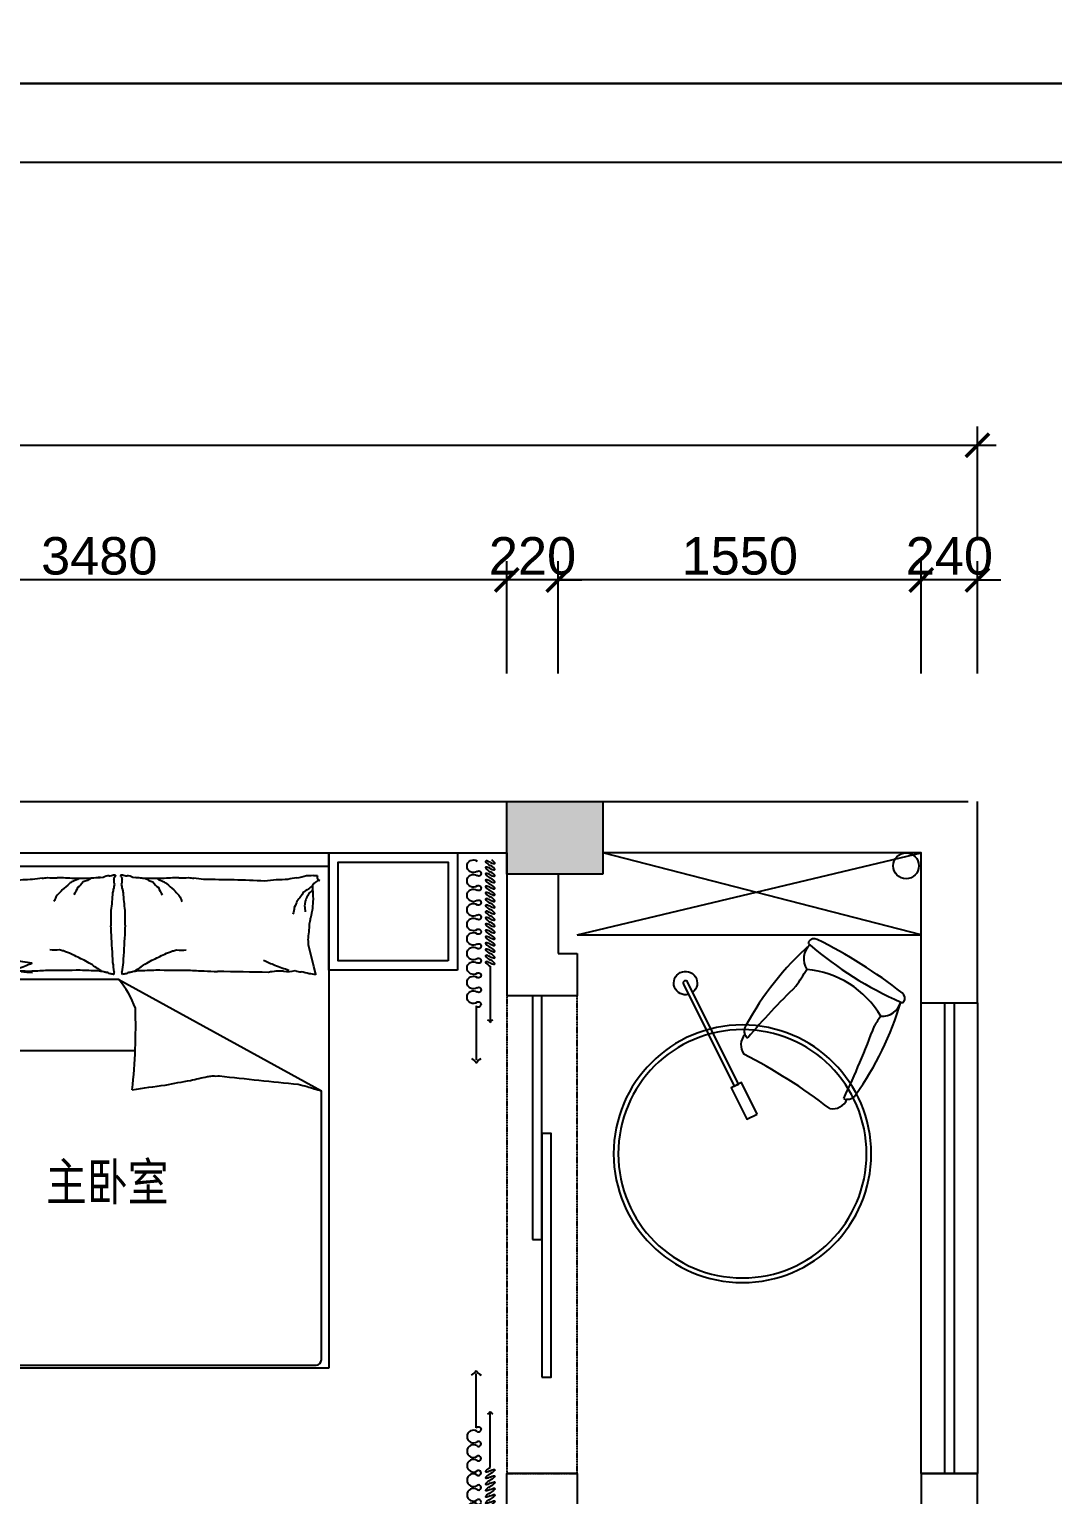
# Model space of a CAD drawing. Header units: millimetres. Extents: x 148889 to 229003, y -70503 to 111106.
# Drawn here: x 212637 to 217007, y -59541 to -53285 of the extents above; entities that cross this region are included whole.
import ezdxf

# ---------------------------------------------------------------- set-up
doc = ezdxf.new("R2010")
doc.units = ezdxf.units.MM
doc.header["$PDMODE"] = 3
doc.linetypes.add('HIDDEN', pattern=[0.375, 0.25, -0.125])
for name, color, linetype in [('C-门套', 16, 'Continuous'), ('P-原墙线', 7, 'Continuous'), ('P-固定家具1(到顶)', 3, 'Continuous'), ('P-外部尺寸', 44, 'Continuous'), ('P-文字', 3, 'Continuous'), ('P-活动家具', 3, 'Continuous'), ('P-窗', 3, 'Continuous'), ('P-门', 1, 'Continuous'), ('大墨图框', 4, 'Continuous')]:
    doc.layers.add(name, color=color, linetype=linetype)
doc.styles.add('Arial', font='arial.ttf')
doc.styles.add('H1', font='SimSun.ttf')
doc.dimstyles.new('1比80', dxfattribs={"dimscale": 80, "dimtxt": 2, "dimasz": 1.25, "dimexe": 1, "dimexo": 1, "dimgap": 0.25, "dimtad": 1, "dimdec": 0, "dimrnd": 0.005, "dimzin": 0, "dimdsep": 46, "dimtxsty": 'Arial', "dimblk": 'ARCHTICK', "dimcen": 0.125, "dimdle": 1, "dimclrd": 44, "dimclre": 44, "dimclrt": 50, "dimadec": 0, "dimazin": 0, "dimtfac": 1, "dimtdec": 0, "dimtix": 1, "dimtmove": 2, "dimatfit": 3, "dimldrblk": 'DOT', "dimfxl": 5, "dimfxlon": 1, "dimtvp": 1, "dimtolj": 1, "dimtzin": 0, "dimarcsym": 0})

# ---------------------------------------------------------------- blocks, each defined once
blk = doc.blocks.new('_ArchTick')
at = {"color": 0, "linetype": 'ByBlock', "const_width": 0.15}
blk.add_lwpolyline([(-0.5, -0.5), (0.5, 0.5)], dxfattribs=at)
blk = doc.blocks.new('*D297')
at = {"layer": 'Defpoints', "color": 0}
for p in [(214675.9, -55635.6), (214675.9, -57106.1), (214895.9, -57061.1)]:
    blk.add_point(p, dxfattribs=at)
at = {"layer": 'P-外部尺寸', "color": 44, "lineweight": -2}
for p, q in [((214675.9, -56035.6), (214675.9, -55555.6)), ((214895.9, -56035.6), (214895.9, -55555.6)), ((214675.9, -55635.6), (214575.9, -55635.6)), ((214895.9, -55635.6), (214675.9, -55635.6)), ((214895.9, -55635.6), (214995.9, -55635.6))]:
    blk.add_line(p, q, dxfattribs=at)
at = {"layer": 'P-外部尺寸', "color": 44, "lineweight": -2, "xscale": 100, "yscale": 100, "zscale": 100}
blk.add_blockref('_ArchTick', (214675.9, -55635.6), dxfattribs=at)
at = {"layer": 'P-外部尺寸', "color": 44, "lineweight": -2, "xscale": 100, "yscale": 100, "zscale": 100, "rotation": 180}
blk.add_blockref('_ArchTick', (214895.9, -55635.6), dxfattribs=at)
at = {"layer": 'P-外部尺寸', "color": 50, "insert": (214785.9, -55533.9), "char_height": 160, "attachment_point": 5, "style": 'Arial'}
blk.add_mtext('\\A1;220', dxfattribs=at)
blk = doc.blocks.new('_Dot')
at = {"color": 0, "linetype": 'ByBlock', "lineweight": -2}
blk.add_line((-0.5, 0), (-1, 0), dxfattribs=at)
at = {"color": 0, "linetype": 'ByBlock', "const_width": 0.5}
blk.add_lwpolyline([(-0.25, 0, 1), (0.25, 0, 1)], format="xyb", close=True, dxfattribs=at)
blk = doc.blocks.new('*D313')
at = {"layer": 'Defpoints', "color": 0}
for p in [(215492.7, -56801.1), (218361.2, -56801.1), (214675.9, -60181.1)]:
    blk.add_point(p, dxfattribs=at)
at = {"layer": 'P-外部尺寸', "color": 44, "lineweight": -2}
for p, q in [((218361.2, -60261.1), (218361.2, -56721.1)), ((217961.2, -56801.1), (218441.2, -56801.1)), ((217961.2, -60181.1), (218441.2, -60181.1))]:
    blk.add_line(p, q, dxfattribs=at)
at = {"layer": 'P-外部尺寸', "color": 44, "lineweight": -2, "xscale": 100, "yscale": 100, "zscale": 100}
for p, rotation in [((218361.2, -56801.1), 90), ((218361.2, -60181.1), 270)]:
    blk.add_blockref('_ArchTick', p, dxfattribs=dict(at, rotation=rotation))
at = {"layer": 'P-外部尺寸', "color": 50, "insert": (218259.4, -58491.1), "char_height": 160, "attachment_point": 5, "rotation": 90, "style": 'Arial'}
blk.add_mtext('\\A1;3380', dxfattribs=at)
blk = doc.blocks.new('*D314')
at = {"layer": 'Defpoints', "color": 0}
for p in [(215492.7, -56581.1), (218361.2, -56581.1), (215492.7, -56801.1)]:
    blk.add_point(p, dxfattribs=at)
at = {"layer": 'P-外部尺寸', "color": 44, "lineweight": -2}
for p, q in [((218361.2, -56581.1), (218361.2, -56481.1)), ((217961.2, -56581.1), (218441.2, -56581.1)), ((218361.2, -56801.1), (218361.2, -56581.1)), ((217961.2, -56801.1), (218441.2, -56801.1)), ((218361.2, -56801.1), (218361.2, -56901.1))]:
    blk.add_line(p, q, dxfattribs=at)
at = {"layer": 'P-外部尺寸', "color": 44, "lineweight": -2, "xscale": 100, "yscale": 100, "zscale": 100}
for p, rotation in [((218361.2, -56581.1), 270), ((218361.2, -56801.1), 90)]:
    blk.add_blockref('_ArchTick', p, dxfattribs=dict(at, rotation=rotation))
at = {"layer": 'P-外部尺寸', "color": 50, "insert": (218259.5, -56691.1), "char_height": 160, "attachment_point": 5, "rotation": 90, "style": 'Arial'}
blk.add_mtext('\\A1;220', dxfattribs=at)
blk = doc.blocks.new('*D316')
at = {"layer": 'Defpoints', "color": 0}
for p in [(216445.9, -55635.6), (216685.9, -56707.5), (216445.9, -56801.1)]:
    blk.add_point(p, dxfattribs=at)
at = {"layer": 'P-外部尺寸', "color": 44, "lineweight": -2}
for p, q in [((216445.9, -56035.6), (216445.9, -55555.6)), ((216685.9, -56035.6), (216685.9, -55555.6)), ((216445.9, -55635.6), (216345.9, -55635.6)), ((216685.9, -55635.6), (216445.9, -55635.6)), ((216685.9, -55635.6), (216785.9, -55635.6))]:
    blk.add_line(p, q, dxfattribs=at)
at = {"layer": 'P-外部尺寸', "color": 44, "lineweight": -2, "xscale": 100, "yscale": 100, "zscale": 100}
blk.add_blockref('_ArchTick', (216445.9, -55635.6), dxfattribs=at)
at = {"layer": 'P-外部尺寸', "color": 44, "lineweight": -2, "xscale": 100, "yscale": 100, "zscale": 100, "rotation": 180}
blk.add_blockref('_ArchTick', (216685.9, -55635.6), dxfattribs=at)
at = {"layer": 'P-外部尺寸', "color": 50, "insert": (216565.9, -55533.9), "char_height": 160, "attachment_point": 5, "style": 'Arial'}
blk.add_mtext('\\A1;240', dxfattribs=at)
blk = doc.blocks.new('*D317')
at = {"layer": 'Defpoints', "color": 0}
for p in [(214895.9, -55635.6), (216445.9, -56801.1), (214895.9, -57061.1)]:
    blk.add_point(p, dxfattribs=at)
at = {"layer": 'P-外部尺寸', "color": 44, "lineweight": -2}
for p, q in [((214895.9, -56035.6), (214895.9, -55555.6)), ((216445.9, -56035.6), (216445.9, -55555.6)), ((216525.9, -55635.6), (214815.9, -55635.6))]:
    blk.add_line(p, q, dxfattribs=at)
at = {"layer": 'P-外部尺寸', "color": 44, "lineweight": -2, "xscale": 100, "yscale": 100, "zscale": 100, "rotation": 180}
blk.add_blockref('_ArchTick', (214895.9, -55635.6), dxfattribs=at)
at = {"layer": 'P-外部尺寸', "color": 44, "lineweight": -2, "xscale": 100, "yscale": 100, "zscale": 100}
blk.add_blockref('_ArchTick', (216445.9, -55635.6), dxfattribs=at)
at = {"layer": 'P-外部尺寸', "color": 50, "insert": (215670.9, -55533.9), "char_height": 160, "attachment_point": 5, "style": 'Arial'}
blk.add_mtext('\\A1;1550', dxfattribs=at)
blk = doc.blocks.new('*D330')
at = {"layer": 'Defpoints', "color": 0}
for p in [(216685.9, -55060.8), (202860.9, -56035.6), (216685.9, -56035.6)]:
    blk.add_point(p, dxfattribs=at)
at = {"layer": 'P-外部尺寸', "color": 44, "lineweight": -2}
for p, q in [((202860.9, -55460.8), (202860.9, -54980.8)), ((216685.9, -55460.8), (216685.9, -54980.8)), ((202780.9, -55060.8), (216765.9, -55060.8))]:
    blk.add_line(p, q, dxfattribs=at)
at = {"layer": 'P-外部尺寸', "color": 44, "lineweight": -2, "xscale": 100, "yscale": 100, "zscale": 100, "rotation": 180}
blk.add_blockref('_ArchTick', (202860.9, -55060.8), dxfattribs=at)
at = {"layer": 'P-外部尺寸', "color": 44, "lineweight": -2, "xscale": 100, "yscale": 100, "zscale": 100}
blk.add_blockref('_ArchTick', (216685.9, -55060.8), dxfattribs=at)
at = {"layer": 'P-外部尺寸', "color": 50, "insert": (209773.4, -54959), "char_height": 160, "attachment_point": 5, "style": 'Arial'}
blk.add_mtext('\\A1;13825', dxfattribs=at)
blk = doc.blocks.new('*D331')
at = {"layer": 'Defpoints', "color": 0}
for p in [(211195.9, -55635.6), (211195.9, -56801.1), (214675.9, -57106.1)]:
    blk.add_point(p, dxfattribs=at)
at = {"layer": 'P-外部尺寸', "color": 44, "lineweight": -2}
for p, q in [((211195.9, -56035.6), (211195.9, -55555.6)), ((214675.9, -56035.6), (214675.9, -55555.6)), ((214755.9, -55635.6), (211115.9, -55635.6))]:
    blk.add_line(p, q, dxfattribs=at)
at = {"layer": 'P-外部尺寸', "color": 44, "lineweight": -2, "xscale": 100, "yscale": 100, "zscale": 100, "rotation": 180}
blk.add_blockref('_ArchTick', (211195.9, -55635.6), dxfattribs=at)
at = {"layer": 'P-外部尺寸', "color": 44, "lineweight": -2, "xscale": 100, "yscale": 100, "zscale": 100}
blk.add_blockref('_ArchTick', (214675.9, -55635.6), dxfattribs=at)
at = {"layer": 'P-外部尺寸', "color": 50, "insert": (212935.9, -55533.8), "char_height": 160, "attachment_point": 5, "style": 'Arial'}
blk.add_mtext('\\A1;3480', dxfattribs=at)
blk = doc.blocks.new('A$C02DF28BF')
at = {"layer": 'P-活动家具'}
for p, q in [((0, 2350), (2200, 2350)), ((0, 550), (0, 2350)), ((2144, 2350), (2144, 550)), ((2200, 2350), (2200, 550)), ((2200, 550), (0, 550))]:
    blk.add_line(p, q, dxfattribs=at)
at = {"layer": 'P-活动家具', "color": 252}
for p, q in [((1637.2, 2321.3), (35.7, 2321.3)), ((13.5, 2299.1), (13.5, 603.8)), ((1356.5, 2299.1), (1356.5, 1377.5)), ((1659.4, 1446.1), (1659.4, 2299.1)), ((1681.9, 2295.1), (1715.2, 2286.7)), ((1715.2, 2286.7), (1807, 2263.8)), ((1659.4, 1446.1), (1184.5, 581.6)), ((1715.2, 613.3), (1807, 636.2)), ((35.7, 581.6), (1184.5, 581.6)), ((1681.9, 604.9), (1715.2, 613.3)), ((2144, 550), (1668.9, 550))]:
    blk.add_line(p, q, dxfattribs=at)
at = {"layer": 'P-活动家具'}
for points in [[(1700, 2900), (1700, 2350), (2200, 2350), (2200, 2900)], [(1700, 0), (1700, 550), (2200, 550), (2200, 0)]]:
    blk.add_lwpolyline(points, close=True, dxfattribs=at)
at = {"layer": 'P-活动家具', "color": 252}
for points in [[(1740, 2860), (1740, 2390), (2160, 2390), (2160, 2860)], [(1740, 40), (1740, 510), (2160, 510), (2160, 40)]]:
    blk.add_lwpolyline(points, close=True, dxfattribs=at)
for points in [[(2061.4, 2280.7, 0.077379), (2033.2, 2242, 0.077379), (1994.6, 2213.7, 0.047525), (1967.3, 2202.7, 0.047525), (1938.3, 2197)], [(2043.5, 2282.3, 0.05369), (2029.1, 2266.5, 0.070312), (2015.5, 2257.5, 0.015448), (2006, 2253.4, 0.013244), (1994.6, 2249.2, 0.082127), (1974.5, 2245.9, 0.064164), (1948.7, 2249.2)], [(1698.1, 1902.3, -0.009729), (1708.2, 1871.9, -0.009729), (1719.4, 1842, -0.007971), (1729.4, 1817.9, -0.002711), (1740.2, 1894)], [(1696.4, 1521.7, -0.016108), (1725.6, 1565, -0.024599), (1742.3, 1594.8, -0.009477), (1768.2, 1649.2, -0.015937), (1781.9, 1682.4, -0.072521), (1785.9, 1700.5, -0.033339), (1786.1, 1740.8)], [(2090.5, 1617, -0.027842), (2078.7, 1643.4, -0.048685), (2069.7, 1657.4, -0.023666), (2042.6, 1688.4, -0.031223), (2019.6, 1709.5, -0.046801), (2011.1, 1715.2, -0.023191), (1992.5, 1724.1)], [(2096.8, 1525.9, -0.088153), (2092.9, 1564.3, -0.088153), (2075.9, 1598.9, -0.077547), (2051.9, 1623, -0.077547), (2021.7, 1638.6)], [(1189.2, 1389.2, -0.007297), (1209, 1248.1, -0.009508), (1229, 1140.6, -0.006616), (1245, 1068.3, 0.023828), (1248.7, 1048.1, 0.052541), (1248.2, 1016.3, 0.004914), (1212.6, 680.1, 0.013133), (1203.1, 642.9, 0.007859), (1184.5, 581.6)], [(1696.4, 1378.3, 0.016108), (1725.6, 1335, 0.024599), (1742.3, 1305.2, 0.009477), (1768.2, 1250.8, 0.015937), (1781.9, 1217.6, 0.072521), (1785.9, 1199.5, 0.033339), (1786.1, 1159.2)], [(2096.8, 1374.1, 0.088153), (2092.9, 1335.7, 0.088153), (2075.9, 1301.1, 0.077547), (2051.9, 1277, 0.077547), (2021.7, 1261.4)], [(2090.5, 1283, 0.027842), (2078.7, 1256.6, 0.048685), (2069.7, 1242.6, 0.023666), (2042.6, 1211.6, 0.031223), (2019.6, 1190.5, 0.046801), (2011.1, 1184.8, 0.023191), (1992.5, 1175.9)], [(1698.1, 720, 0.009729), (1708.2, 750.3, 0.009729), (1719.4, 780.2, 0.007971), (1729.4, 804.3, 0.007971), (1740.2, 828.2)], [(2061.4, 619.3, -0.077379), (2033.2, 658, -0.077379), (1994.6, 686.3, -0.047525), (1967.3, 697.3, -0.047525), (1938.3, 703)], [(2043.5, 617.7, -0.05369), (2029.1, 633.5, -0.070312), (2015.5, 642.5, -0.015448), (2006, 646.6, -0.013244), (1994.6, 650.8, -0.082127), (1974.5, 654.1, -0.064164), (1948.7, 650.8)]]:
    blk.add_lwpolyline(points, format="xyb", dxfattribs=at)
for centre, radius, start, end in [((1378.6, 2296.7), 22.2, 90, 180), ((1637.2, 2299.1), 22.2, 360, 90), ((1680.8, 2295), 1.02, 255.95506, 4.08294), ((1383.9, 2244.5), 300.8, 4.08294, 9.4841), ((1440.4, 2189.6), 255.2, 9.4841, 17.38641), ((1810.5, 2188.6), 75.2, 75.9548, 92.66488), ((1930.7, 1536.8), 732, 92.66488, 98.00505), ((1971.1, 1923.6), 352.4, 98.00505, 102.19838), ((1757.1, 3238.6), 980, 279.68436, 282.19838), ((1964.2, 2507.3), 226.6, 270, 279.68436), ((2061.7, 2827.1), 546.5, 263.76763, 270), ((2044.3, 2314.4), 38, 296.58052, 355.59979), ((2096.5, 2314.4), 14.6, 191.27238, 296.58052), ((2429, 2163.6), 338.6, 164.25602, 171.5628), ((2203.5, 2301.3), 100.4, 180, 191.27238), ((2282.1, 2255.4), 179, 171.5628, 180), ((1824.3, 2246.6), 133, 186.43405, 197.38641), ((8456, 1996), 6762, 178.21298, 180.99618), ((-15986.4, 2500.5), 18082.7, 358.0898, 359.08966), ((1439.8, 1866.1), 255.6, 348.44144, 2.74906), ((2083.1, 1900.4), 4.11, 213.62062, 319.83043), ((1561.1, 1815.3), 525.1, 0.00391, 9.07304), ((3153.5, 1742.4), 1465.1, 175.23375, 177.16236), ((2961, 1923.8), 1268.9, 182.69346, 184.76579), ((3189.4, 1858.3), 1493.5, 181.53552, 184.12818), ((1507.4, 1711.3), 588.1, 6.08669, 10.18988), ((2261.3, 1781.2), 169.3, 182.53858, 190.18988), ((8053.6, 1719.1), 6353.9, 179.71345, 180.97038), ((1123.7, 1719.8), 970.2, 355.19815, 359.42426), ((2415.5, 1724.3), 321.9, 175.19815, 182.53858), ((431.2, 1583.3), 1660.3, 359.42426, 1.90789), ((2991.5, 1530.8), 1293.3, 176.42603, 179.71345), ((1183.2, 1483), 912, 1.90789, 5.25919), ((1739.1, 1488.2), 50.3, 152.71588, 167.13096), ((1856.1, 1501.2), 162.1, 167.13096, 176.42603), ((2043.2, 1482.8), 59.9, 5.25919, 30.65125), ((1393.5, 1767), 416.7, 290.14884, 309.64454), ((1587.5, 1496.2), 97.2, 343.77885, 352.8796), ((1680.4, 1467.7), 1.47, 352.8796, 73.30223), ((1685.6, 1446.3), 21.5, 73.30223, 99.99836), ((1608.2, 1523.3), 85.3, 332.71588, 343.77885), ((1669.9, 1823.1), 356.9, 273.50486, 279.99836), ((924.5, 16600.7), 15150.6, 273.05496, 273.50486), ((1807.4, 2994.8), 1516.9, 271.63309, 273.05496), ((1932.6, 2232.8), 754.1, 266.63125, 271.63309), ((2089.7, 2484.4), 1014.5, 262.3191, 266.63125), ((2076.3, 1687.1), 220.4, 257.89054, 262.3191), ((2008.2, 1198.1), 273.4, 77.89054, 81.86652), ((2078.8, 1431.5), 36.4, 81.86652, 111.42098), ((2090.5, 1483.6), 17.3, 248.0096, 291.42098), ((2101.4, 1466.5), 4.75, 168.10694, 248.0096), ((2100.5, 1459.7), 2.58, 348.10694, 109.56397), ((2100.5, 1440.3), 2.58, 250.43603, 11.89306), ((2134.8, 1485.9), 32.1, 175.69746, 210.65125), ((2106.6, 1457.7), 3.8, 109.56397, 158.2117), ((2106.6, 1442.3), 3.8, 201.7883, 250.43603), ((2133.1, 1459.2), 27.9, 158.2117, 175.69746), ((1459.3, 3874.7), 2500.1, 263.79846, 271.78212), ((1680.4, 1432.3), 1.47, 286.69776, 7.12039), ((1587.5, 1403.8), 97.2, 7.12039, 16.22115), ((1685.6, 1453.7), 21.5, 260.00164, 286.69776), ((1608.2, 1376.7), 85.3, 16.22115, 27.28412), ((1739.1, 1411.8), 50.3, 192.86904, 207.28412), ((1669.9, 1076.9), 356.9, 80.00164, 86.49514), ((1856.1, 1398.8), 162.1, 183.57397, 192.86904), ((924.5, -13700.7), 15150.6, 86.49514, 86.94504), ((1807.4, -94.8), 1516.9, 86.94504, 88.36691), ((1932.6, 667.2), 754.1, 88.36691, 93.36875), ((2089.7, 415.6), 1014.5, 93.36875, 97.6809), ((2076.3, 1212.9), 220.4, 97.6809, 102.10946), ((2008.2, 1701.9), 273.4, 278.13348, 282.10946), ((2078.8, 1468.5), 36.4, 248.57901, 278.13348), ((2090.5, 1416.4), 17.3, 68.57901, 111.9904), ((1183.2, 1417), 912, 354.74081, 358.09211), ((2043.2, 1417.2), 59.9, 329.34874, 354.74081), ((2101.4, 1433.5), 4.75, 111.9904, 191.89306), ((2134.8, 1414.1), 32.1, 149.34874, 184.30254), ((2133.1, 1440.8), 27.9, 184.30254, 201.7883), ((2991.5, 1369.2), 1293.3, 180.28654, 183.57397), ((431.2, 1316.7), 1660.3, 358.09211, 0.57574), ((8053.6, 1180.9), 6353.9, 179.02962, 180.28654), ((1123.7, 1180.2), 970.2, 0.57574, 4.80184), ((2415.5, 1175.7), 321.9, 177.46141, 184.80184), ((3189.4, 1041.7), 1493.5, 175.87182, 178.46447), ((1507.4, 1188.7), 588.1, 349.81012, 353.9133), ((2261.3, 1118.8), 169.3, 169.81012, 177.46141), ((3648.5, 950.7), 1956.4, 176.16258, 177.83156), ((-3080.3, 1084.5), 5166.5, 357.11007, 0.00079), ((-26799.4, 1344.5), 28494.7, 358.91987, 359.35718), ((1327.7, 724.4), 758.5, 360, 7.54685), ((1439.8, 756.1), 255.6, 357.25093, 11.55856), ((1824.3, 653.4), 133, 162.61359, 173.56594), ((1856.2, 725.7), 162.1, 173.56594, 191.55856), ((1827.2, 651.4), 269.2, 7.54685, 15.74398), ((1383.9, 655.5), 300.8, 350.51589, 355.91706), ((1440.4, 710.4), 255.2, 342.61359, 350.51589), ((1810.5, 711.4), 75.2, 267.33512, 284.04519), ((1930.7, 1363.2), 732, 261.99495, 267.33512), ((1971.1, 976.4), 352.4, 257.80162, 261.99495), ((1757.1, -338.6), 980, 77.80162, 80.31563), ((2429, 736.4), 338.6, 188.43719, 195.74398), ((2282.1, 644.6), 179, 180, 188.43719), ((35.7, 603.8), 22.2, 180, 270), ((1680.8, 605), 1.02, 355.91706, 104.04494), ((1964.2, 392.7), 226.6, 80.31563, 90), ((2061.7, 72.9), 546.5, 90, 96.23236), ((2044.3, 585.6), 38, 4.40021, 63.41948), ((2096.5, 585.6), 14.6, 63.41948, 168.72762), ((2203.5, 598.7), 100.4, 168.72762, 180)]:
    blk.add_arc(centre, radius, start, end, dxfattribs=at)
blk = doc.blocks.new('sfbhsrdfbh')
at = {"layer": '大墨图框', "color": 4, "linetype": 'ByBlock', "ltscale": 100}
for points in [[(56.17, 280.38), (476.17, 280.38), (476.17, -16.59), (56.17, -16.59)], [(438.91, 274.48), (68.08, 274.48), (68.08, -8.51), (438.91, -8.51)]]:
    blk.add_lwpolyline(points, close=True, dxfattribs=at)
blk = doc.blocks.new('做成ACAD TuKuai0334')
at = {"ltscale": 0.1}
blk.add_lwpolyline([(-561.5, 302.8), (-426.8, 236.8), (-448.8, 191.9), (-583.5, 257.9)], close=True, dxfattribs=at)
blk.add_lwpolyline([(-433.4, 223.4), (4.4, 9, -1), (-4.4, -9), (-442.2, 205.4)], format="xyb", close=True, dxfattribs=at)
blk.add_arc((0, 0), 50, 165.44738, 142.37346, dxfattribs=at)
blk = doc.blocks.new('A$C46D34C97')
at = {"layer": 'P-活动家具'}
blk.add_circle((550, 550), 550, dxfattribs=at)
at = {"layer": 'P-活动家具', "color": 252}
blk.add_circle((550, 550), 530, dxfattribs=at)
at = {"layer": 'P-活动家具', "extrusion": (-3.63023e-16, 2.76781e-16, -1)}
for centre, major_axis, start_param, end_param in [((1049.3, 1346), (-20.3, 20.3), 6.272135, 7.768104), ((1664.7, 216.2), (-994.3, 840.3), 0.021596, 0.360844), ((1070.8, 1280.2), (-58.9, 58.9), 5.207152, 6.572082), ((1036.9, 1361), (-6.73, 6.73), 4.573679, 6.061226), ((2280.8, 2279.2), (-1189.8, 1001.7), 4.649527, 4.945795), ((-273.3, -277.1), (-1617.4, 1374.5), 1.550382, 1.752631), ((488, 1698.7), (-473.6, 473.6), 3.077462, 3.14993), ((488, 1698.7), (-473.6, 473.6), 3.077462, 3.14993), ((869.8, 868.7), (-287.2, 287.2), 1.088485, 2.044585), ((3013.8, -1925.6), (-2658, 2658), 0.117026, 0.206621), ((713.8, 1048.9), (-27, 27), 5.179428, 6.355186), ((1349, 1046.5), (-20.3, 20.3), 1.65498, 3.150948), ((715.2, 983.3), (-46.3, 46.3), 5.075891, 6.45545), ((689.6, 1035.5), (-8.59, 8.59), 4.369902, 5.615979), ((218, 1661), (-998.3, 835.3), 2.951906, 3.29117), ((1284.2, 1072.3), (-59.3, 59.3), 2.900344, 4.264281), ((1364.2, 1035.2), (-7.36, 7.36), 3.430198, 4.849571), ((-890.8, -909.4), (-1854.2, 1560.2), 1.56328, 1.742544), ((2639.4, -411.8), (1394, 1394), 4.676754, 4.720313), ((2639.4, -411.8), (1394, 1394), 4.676754, 4.720313), ((-1385.7, 2499.7), (-2136, 2136), 2.901951, 3.001897), ((989.8, 711.1), (-46.5, 46.5), 2.96034, 4.340179), ((1044.8, 697.4), (-16.7, 16.7), 3.964784, 4.786085), ((1051.6, 711.4), (-27.2, 27.2), 3.070293, 4.127567)]:
    blk.add_ellipse(centre, major_axis=major_axis, ratio=1, start_param=start_param, end_param=end_param, dxfattribs=at)
at = {"layer": 'P-活动家具', "rotation": 12.44499721410939}
blk.add_blockref('做成ACAD TuKuai0334', (1314.7, 475.1), dxfattribs=at)
blk = doc.blocks.new('A$C3A1E34E2')
at = {"color": 0, "linetype": 'ByBlock'}
for p, q in [((899.3, 121.9), (1231.8, 121.9)), ((657.5, 36.8, 0), (1000.5, 36.8, 0))]:
    blk.add_line(p, q, dxfattribs=at)
for centre, start, end in [((1016.9, 68.9, 0), 206.81775, 243.02693), ((1016.9, 4.6, 0), 116.97307, 153.18225)]:
    blk.add_arc(centre, 36.1, start, end, dxfattribs=at)
for centre, major_axis, start_param, end_param in [((48.4, 139.7), (-27.4, 27.4), -0.785341, 1.400999), ((48.4, 139.7), (-27.4, 27.4), 3.311504, 5.497844), ((92.7, 108.3), (-11, 11), 0.169911, 4.542591), ((137.1, 139.7), (27.4, 27.4), 0.785455, 2.971795), ((137.1, 139.7), (27.4, 27.4), 4.8823, 7.06864), ((181.4, 108.3), (11, 11), 1.740708, 6.113388), ((225.8, 139.7), (-27.4, 27.4), -0.785341, 1.400999), ((225.8, 139.7), (27.4, 27.4), 4.8823, 7.06864), ((270.1, 108.3), (-11, 11), 0.169911, 4.542591), ((314.4, 139.7), (27.4, 27.4), 0.785341, 2.971681), ((314.4, 139.7), (27.4, 27.4), 4.882187, 7.068527), ((358.8, 108.3), (11, 11), 1.740594, 6.113274), ((403.1, 139.7), (27.4, 27.4), 0.785341, 2.971681), ((403.1, 139.7), (27.4, 27.4), 4.882187, 7.068527), ((447.4, 108.3), (-11, 11), 0.169798, 2.356194), ((447.4, 108.3), (11, 11), 3.927048, 6.113388), ((491.8, 139.7), (-27.4, 27.4), -0.785341, 1.400999), ((491.8, 139.7), (-27.4, 27.4), 3.311504, 5.497844), ((536.1, 108.3), (-11, 11), 0.169911, 4.542591), ((580.5, 139.7), (27.4, 27.4), 0.785455, 2.971795), ((580.5, 139.7), (27.4, 27.4), 4.8823, 7.06864), ((624.8, 108.3), (11, 11), 1.740708, 6.113388), ((669.1, 139.7), (-27.4, 27.4), -0.785341, 1.400999), ((669.1, 139.7), (27.4, 27.4), 4.8823, 7.06864), ((713.5, 108.3), (-11, 11), 0.169911, 4.542591), ((757.8, 139.7), (27.4, 27.4), 0.785341, 2.971681), ((757.8, 139.7), (27.4, 27.4), 4.882187, 7.068527), ((802.1, 108.3), (11, 11), 1.740594, 6.113274), ((846.5, 139.7), (27.4, 27.4), 0.785341, 2.971681), ((846.5, 139.7), (27.4, 27.4), 4.882187, 7.068527), ((890.8, 108.3), (-11, 11), 0.169798, 2.356194), ((1280.2, 181), (46.9, 46.9), 2.824252, 3.456222), ((1280.2, 62.9), (-46.9, 46.9), -0.314629, 0.31734)]:
    blk.add_ellipse(centre, major_axis=major_axis, ratio=1, start_param=start_param, end_param=end_param, dxfattribs=at)
at = {"color": 0, "linetype": 'ByBlock', "extrusion": (0, 0, -1)}
blk.add_ellipse((890.8, 108.3), major_axis=(13.9, 8.4), ratio=0.942431, start_param=-0.491972, end_param=2.091434, dxfattribs=at)
at = {"color": 0, "extrusion": (0, 0, -1)}
for centre, start_param, end_param in [((14.5, 36.8, 0), 1.716714, 4.546394), ((33.7, 36.8, 0), -1.424879, 1.716714), ((52.9, 36.8, 0), 1.716714, 4.858306), ((72.1, 36.8, 0), -1.424879, 1.716714), ((91.3, 36.8, 0), 1.716714, 4.858306), ((110.5, 36.8, 0), -1.424879, 1.716714), ((129.7, 36.8, 0), 1.716714, 4.858306), ((148.9, 36.8, 0), -1.424879, 1.716714), ((168.1, 36.8, 0), 1.716714, 4.858306), ((187.3, 36.8, 0), -1.424879, 1.716714), ((206.5, 36.8, 0), 1.716714, 4.858306), ((225.7, 36.8, 0), -1.424879, 1.716714), ((244.9, 36.8, 0), 1.716714, 4.858306), ((264, 36.8, 0), -1.424879, 1.716714), ((283.2, 36.8, 0), 1.716714, 4.858306), ((302.4, 36.8, 0), -1.424879, 1.716714), ((321.6, 36.8, 0), 1.716714, 4.858306), ((340.8, 36.8, 0), -1.424879, 1.716714), ((360, 36.8, 0), 1.716714, 4.858306), ((379.2, 36.8, 0), -1.424879, 1.716714), ((398.4, 36.8, 0), 1.716714, 4.858306), ((417.6, 36.8, 0), -1.424879, 1.716714), ((436.8, 36.8, 0), 1.716714, 4.858306), ((456, 36.8, 0), -1.424879, 1.716714), ((475.2, 36.8, 0), 1.716714, 4.858306), ((494.4, 36.8, 0), -1.424879, 1.716714), ((513.6, 36.8, 0), 1.716714, 4.858306), ((532.7, 36.8, 0), -1.424879, 1.716714), ((551.9, 36.8, 0), 1.716714, 4.858306), ((571.1, 36.8, 0), -1.424879, 1.716714), ((590.3, 36.8, 0), 1.716714, 4.858306), ((609.5, 36.8, 0), -1.424879, 1.716714), ((628.7, 36.8, 0), 1.716714, 4.858306), ((647.9, 36.8, 0), -1.424879, 1.716714)]:
    blk.add_ellipse(centre, major_axis=(-16.5, 28.6), ratio=0.254545, start_param=start_param, end_param=end_param, dxfattribs=at)

msp = doc.modelspace()

# ---------------------------------------------------------------- hatches: boundary and pattern name
at = {"layer": 'P-原墙线'}
h = msp.add_hatch(color=8, dxfattribs=at)
h.dxf.hatch_style = 1
h.paths.add_polyline_path([(214675.9, -56581.1), (214675.9, -56891.1), (215085.9, -56891.1), (215085.9, -56581.1)])
h.paths.add_polyline_path([(214975.9, -60051.1), (214675.9, -60051.1), (214675.9, -60551.1), (214975.9, -60551.1)])
h.paths.add_polyline_path([(215075.9, -63926.1), (214675.9, -63926.1), (214675.9, -64276.1), (215075.9, -64276.1)])
h.paths.add_polyline_path([(216245.9, -64276.1), (216895.9, -64276.1), (216895.9, -63926.1), (216245.9, -63926.1)])
h.paths.add_polyline_path([(210055.9, -66006.1), (210055.9, -66426.1), (210430.9, -66426.1), (210430.9, -66006.1)])
h.paths.add_polyline_path([(212500.9, -67576.1), (212775.9, -67576.1), (212775.9, -67246.1), (212500.9, -67246.1)])
h.paths.add_polyline_path([(216245.9, -67336.1), (216245.9, -67576.1), (216895.9, -67576.1), (216895.9, -67336.1)])
h.paths.add_polyline_path([(204880.9, -65886.1), (204400.9, -65886.1), (204400.9, -66276.1), (204880.9, -66276.1)])
h.paths.add_polyline_path([(203430.9, -63806.1), (203430.9, -63556.1), (202860.9, -63556.1), (202860.9, -63806.1)])
h.paths.add_polyline_path([(202860.9, -60541.1), (202860.9, -60901.1), (203290.9, -60901.1), (203290.9, -60541.1)])
h.paths.add_polyline_path([(207180.9, -60811.1), (207180.9, -60491.1), (206760.9, -60491.1), (206760.9, -60811.1)])
h.paths.add_polyline_path([(209965.9, -60811.1), (210290.9, -60811.1), (210290.9, -60181.1), (209965.9, -60181.1)])
h.paths.add_polyline_path([(209185.9, -56581.1), (208945.9, -56581.1), (208945.9, -56941.1), (209185.9, -56941.1)])
h.paths.add_polyline_path([(207190.9, -57801.1), (207190.9, -57561.1), (206770.9, -57561.1), (206770.9, -57801.1)])
h.paths.add_polyline_path([(204890.9, -57561.1), (204460.9, -57561.1), (204460.9, -57801.1), (204890.9, -57801.1)])

# ---------------------------------------------------------------- linework, layer by layer
at = {"layer": 'C-门套', "linetype": 'HIDDEN'}
msp.add_lwpolyline([(214675.9, -59451.1), (214975.9, -59451.1), (214975.9, -57411.1), (214675.9, -57411.1)], close=True, dxfattribs=at)
at = {"layer": 'P-原墙线'}
for p, q in [((208945.9, -56581.1), (216645.9, -56581.1)), ((216685.9, -57441.1), (216685.9, -56581.1)), ((211195.9, -56801.1), (214675.9, -56801.1)), ((214675.9, -56801.1), (214675.9, -57411.1)), ((216445.9, -56801.1), (215085.9, -56801.1)), ((215085.9, -56801.1), (215085.9, -56891.1)), ((216445.9, -57441.1), (216445.9, -56801.1)), ((215085.9, -56891.1), (214895.9, -56891.1)), ((214895.9, -56891.1), (214895.9, -57231.1)), ((214895.9, -57231.1), (214975.9, -57231.1)), ((214975.9, -57231.1), (214975.9, -57411.1)), ((214975.9, -57411.1), (214675.9, -57411.1)), ((216445.9, -57441.1), (216685.9, -57441.1)), ((214975.9, -59451.1), (214675.9, -59451.1)), ((214675.9, -60181.1), (214675.9, -59451.1)), ((214975.9, -59451.1), (214975.9, -59631.1)), ((216445.9, -59451.1), (216685.9, -59451.1)), ((216445.9, -59451.1), (216445.9, -60701.1)), ((216685.9, -60701.1), (216685.9, -59451.1))]:
    msp.add_line(p, q, dxfattribs=at)
msp.add_lwpolyline([(215085.9, -56891.1), (214675.9, -56891.1), (214675.9, -56581.1), (215085.9, -56581.1)], close=True, dxfattribs=at)
msp.add_circle((216380.9, -56856.1), 55, dxfattribs=at)
at = {"layer": 'P-固定家具1(到顶)', "color": 252}
for p, q in [((214975.9, -57151.1), (216445.9, -56801.1)), ((216445.9, -57151.1), (215085.9, -56801.1))]:
    msp.add_line(p, q, dxfattribs=at)
at = {"layer": 'P-固定家具1(到顶)'}
msp.add_lwpolyline([(214975.9, -57151.1), (216445.9, -57151.1), (216445.9, -56801.1), (215085.9, -56801.1)], dxfattribs=at)
at = {"layer": 'P-窗'}
for p, q in [((216545.9, -59451.1), (216545.9, -57441.1)), ((216585.9, -57441.1), (216585.9, -59451.1))]:
    msp.add_line(p, q, dxfattribs=at)
msp.add_lwpolyline([(216445.9, -57441.1), (216685.9, -57441.1), (216685.9, -59451.1), (216445.9, -59451.1)], close=True, dxfattribs=at)
at = {"layer": 'P-门'}
for points in [[(214785.9, -58451.1), (214825.9, -58451.1), (214825.9, -57411.1), (214785.9, -57411.1)], [(214825.9, -59038.7), (214865.9, -59038.7), (214865.9, -57998.7), (214825.9, -57998.7)]]:
    msp.add_lwpolyline(points, close=True, dxfattribs=at)

# ---------------------------------------------------------------- block references
at = {"layer": 'P-活动家具', "rotation": 90}
msp.add_blockref('A$C02DF28BF', (214465.9, -59001.1), dxfattribs=at)
at = {"layer": 'P-活动家具', "color": 252, "yscale": 0.7000000000007276, "zscale": 0.7000000000000002, "rotation": 90}
for p, xscale in [((214631, -56824.1, 3.8), -0.7000000000007276), ((214631, -59885.4, 3.8), 0.7000000000007276)]:
    msp.add_blockref('A$C3A1E34E2', p, dxfattribs=dict(at, xscale=xscale))
at = {"layer": 'P-活动家具', "xscale": -1, "rotation": 282.8490667239618}
msp.add_blockref('A$C46D34C97', (215268.3, -58744), dxfattribs=at)
at = {"layer": '大墨图框', "xscale": 57.19999999999709, "yscale": 57.19999999999709, "zscale": 57.2}
for p in [(195376.4, -52566.9), (195376.4, -69553.6)]:
    msp.add_blockref('sfbhsrdfbh', p, dxfattribs=at)

# ---------------------------------------------------------------- texts
at = {"layer": 'P-文字', "style": 'H1', "width": 0.8}
msp.add_text('主卧室', height=160, dxfattribs=at).set_placement((212708, -58285.4))

# ---------------------------------------------------------------- dimensions: what is measured, and where the dimension line sits
at = {"layer": 'P-外部尺寸'}
for base, p1, p2, picture, middle in [((216685.9, -55060.8), (202860.9, -56035.6), (216685.9, -56035.6), '*D330', (209773.4, -54959)), ((211195.9, -55635.6), (214675.9, -57106.1), (211195.9, -56801.1), '*D331', (212935.9, -55533.8)), ((214675.9, -55635.6), (214895.9, -57061.1), (214675.9, -57106.1), '*D297', (214785.9, -55533.9)), ((214895.9, -55635.6), (216445.9, -56801.1), (214895.9, -57061.1), '*D317', (215670.9, -55533.9)), ((216445.9, -55635.6), (216685.9, -56707.5), (216445.9, -56801.1), '*D316', (216565.9, -55533.9))]:
    dim = msp.add_linear_dim(base=base, p1=p1, p2=p2, dimstyle='1比80', dxfattribs=at)
    dim.commit()
    dim.dimension.update_dxf_attribs({"geometry": picture, "text_midpoint": middle})
for base, p1, p2, picture, middle in [((218361.2, -56581.1), (215492.7, -56801.1), (215492.7, -56581.1), '*D314', (218259.5, -56691.1)), ((218361.2, -56801.1), (214675.9, -60181.1), (215492.7, -56801.1), '*D313', (218259.4, -58491.1))]:
    dim = msp.add_linear_dim(base=base, p1=p1, p2=p2, angle=90, dimstyle='1比80', dxfattribs=at)
    dim.commit()
    dim.dimension.update_dxf_attribs({"geometry": picture, "text_midpoint": middle})

doc.saveas('drawing.dxf')
